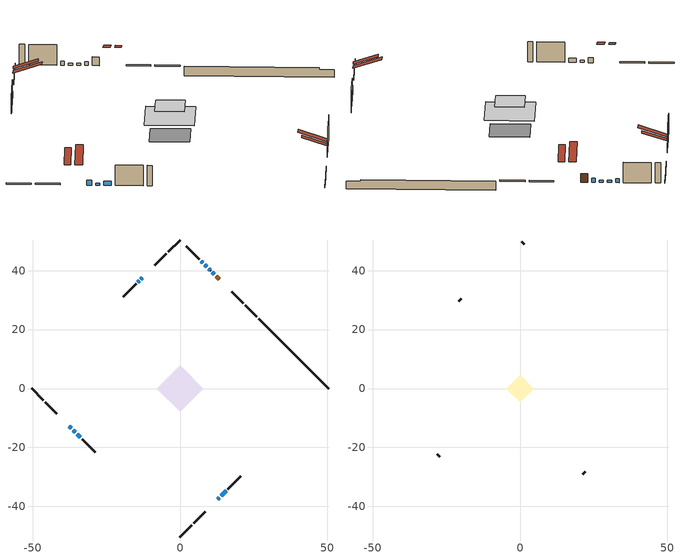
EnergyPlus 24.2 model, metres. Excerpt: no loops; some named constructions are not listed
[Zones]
conditioned space
 floor adiabatic (AdiabaticFloorConstruction): -7.88,0 0,7.88 7.88,0 0,-7.88 z2.96
 floor foundation (Slab1 construction): -5.92,0.45 -0.45,5.92 5.92,-0.45 0.45,-5.92 z-1.69
 wall outside (RimJoist1 construction): 0,-50.38 3.98,-46.41 / -50.38,0 -46.41,-3.98 / 0,50.38 -3.98,46.41 / 26.06,24.32 22.08,28.3 z0.52:0.82
 wall outside (RimJoist2 construction): 4.63,-45.75 8.54,-41.85 / -45.75,-4.63 -41.85,-8.54 / -4.63,45.75 -8.54,41.85 / 21.43,28.96 17.52,32.86 z0.52:0.82
 wall outside (AdiabaticWallConstruction 1): 13.31,37.07 12.22,38.17 z0.52:2.55
 wall outside (AdiabaticWallConstruction): 11.56,38.82 11,39.38 / 7.76,42.62 7.2,43.18 z0.52:1.44; -37.63,-12.75 -36.82,-13.56 z0.52:1.69; 10.35,40.03 9.77,40.61 / 9.12,41.27 8.41,41.97 / -36.17,-14.22 -35.59,-14.79 z0.52:1; -34.93,-15.45 -33.78,-16.6 z0.52:1.51; 12.75,-37.63 13.26,-37.12 z0.52:1.74; -12.75,37.63 -13.24,37.14 z0.52:1.26; -13.89,36.49 -14.26,36.13 z0.52:2.02; 13.92,-36.46 15.61,-34.77 z0.52:1.94
 wall outside (Wall1 construction): 16.27,-34.12 20.68,-29.71 / -33.12,-17.26 -28.72,-21.67 / -14.91,35.47 -19.32,31.06 / 6.55,43.84 2.14,48.25 z0.52:5.4
 wall foundation (FoundationWall1 construction): 26.72,23.67,-1.69 26.72,23.67,0.52 48.02,2.37,0.52 48.02,2.37,0.14 50.38,0,0.14 50.38,0,-1.69
 window (WindowConstruction): 11.56,38.82 11,39.38 z0.52:1.43
 window (WindowConstruction 6): -37.63,-12.75 -36.82,-13.56 z0.52:1.69
 window (WindowConstruction 8): 10.35,40.03 9.77,40.61 z0.52:1
 window (WindowConstruction 9): 9.12,41.27 8.42,41.97 z0.52:1
 window (WindowConstruction 10): -36.17,-14.22 -35.59,-14.79 z0.52:1
 window (WindowConstruction 1): -34.93,-15.45 -33.78,-16.6 z0.52:1.51
 window (WindowConstruction 7): 12.75,-37.63 13.26,-37.12 z0.52:1.74
 window (WindowConstruction 2): 7.76,42.62 7.2,43.18 z0.52:1.43
 window (WindowConstruction 3): -12.75,37.63 -13.24,37.15 z0.52:1.26
 window (WindowConstruction 4): -13.89,36.49 -14.25,36.13 z0.52:2.02
 window (WindowConstruction 5): 13.92,-36.46 15.61,-34.77 z0.52:1.94
 door (Door): 13.31,37.07 12.22,38.17 z0.52:2.55
 ceiling adiabatic (AdiabaticFloorConstruction): 0,-7.88 7.88,0 0,7.88 -7.88,0 z2.96
 roof outside (Roof1 construction): 10.23,-40.15,5.4 6.3,-36.22,7.25 5.27,-37.26,7.25 9.19,-41.19,5.4; -40.15,-10.23,5.4 -36.22,-6.3,7.25 -37.26,-5.27,7.25 -41.19,-9.19,5.4; -10.23,40.15,5.4 -6.3,36.22,7.25 -5.27,37.26,7.25 -9.19,41.19,5.4; 15.83,34.55,5.4 11.9,30.62,7.25 12.94,29.59,7.25 16.87,33.52,5.4
attic - vented
 floor to conditioned space (Floor1 construction Reversed): -4.71,0 0,4.71 4.71,0 0,-4.71 z5.4
 wall outside (Wall3 construction): 21.33,-29.05 22.16,-28.23 / -28.06,-22.32 -27.24,-23.15 / -19.98,30.41 -20.8,29.58 / 1.48,48.9 0.66,49.73 z0.52:5.4
 roof outside (Roof2 construction): 12.1,-38.29,5.4 7.51,-33.7,7.56 6.3,-34.91,7.56 10.89,-39.5,5.4; -38.29,-12.1,5.4 -33.7,-7.51,7.56 -34.91,-6.3,7.56 -39.5,-10.89,5.4; -12.1,38.29,5.4 -7.51,33.7,7.56 -6.3,34.91,7.56 -10.89,39.5,5.4; 13.97,36.42,5.4 9.38,31.83,7.56 10.59,30.62,7.56 15.17,35.21,5.4
[Material] Roughness=Rough; Thermal Absorptance=0.9
Name | Thickness {m} | Conductivity {W/m-K} | Density {kg/m3} | Specific Heat {J/kg-K} | Solar Absorptance | Visible Absorptance
ceiling loosefill ins | 0.0846667 | 0.0480833 | 16.02 | 1046.75 | 0.7 | 0.7
ceiling stud and cavity | 0.1397 | 0.634682 | 65.682 | 1177.47 | 0.7 | 0.7
gypsum board | 0.0127 | 0.160291 | 801 | 837.4 | 0.6 | 0.6
[Construction]
Floor1 construction: ceiling loosefill ins, ceiling stud and cavity, gypsum board
[Schedule:Day:Interval]
interior lighting schedule day: No, 01:00, 0.108182, 04:00, 0.0901515, 05:00, 0.0991667, 06:00, 0.162273, 07:00, 0.270455, 08:00, 0.342576, 10:00, 0.369621, 11:00, 0.351591, 12:00, 0.333561, 13:00, 0.324545, 14:00, 0.31553, 15:00, 0.333561, 16:00, 0.369621, 17:00, 0.450758, 18:00, 0.585985, 19:00, 0.775303, 20:00, 0.955606, 21:00, 0.991667, 22:00, 0.712197, 23:00, 0.360606, 24:00, 0.162273
interior lighting schedule day 1: No, 01:00, 0.100909, 04:00, 0.0840909, 05:00, 0.0925, 06:00, 0.151364, 07:00, 0.252273, 08:00, 0.319545, 10:00, 0.344773, 11:00, 0.327955, 12:00, 0.311136, 13:00, 0.302727, 14:00, 0.294318, 15:00, 0.311136, 16:00, 0.344773, 17:00, 0.420455, 18:00, 0.546591, 19:00, 0.723182, 20:00, 0.891364, 21:00, 0.925, 22:00, 0.664318, 23:00, 0.336364, 24:00, 0.151364
interior lighting schedule day 2: No, 01:00, 0.0927273, 04:00, 0.0772727, 05:00, 0.085, 06:00, 0.139091, 07:00, 0.231818, 08:00, 0.293636, 10:00, 0.316818, 11:00, 0.301364, 12:00, 0.285909, 13:00, 0.278182, 14:00, 0.270455, 15:00, 0.285909, 16:00, 0.316818, 17:00, 0.386364, 18:00, 0.502273, 19:00, 0.664545, 20:00, 0.819091, 21:00, 0.85, 22:00, 0.610455, 23:00, 0.309091, 24:00, 0.139091
interior lighting schedule day 3: No, 01:00, 0.0845455, 04:00, 0.0704545, 05:00, 0.0775, 06:00, 0.126818, 07:00, 0.211364, 08:00, 0.267727, 10:00, 0.288864, 11:00, 0.274773, 12:00, 0.260682, 13:00, 0.253636, 14:00, 0.246591, 15:00, 0.260682, 16:00, 0.288864, 17:00, 0.352273, 18:00, 0.457955, 19:00, 0.605909, 20:00, 0.746818, 21:00, 0.775, 22:00, 0.556591, 23:00, 0.281818, 24:00, 0.126818
interior lighting schedule day 4: No, 01:00, 0.0763636, 04:00, 0.0636364, 05:00, 0.07, 06:00, 0.114545, 07:00, 0.190909, 08:00, 0.241818, 10:00, 0.260909, 11:00, 0.248182, 12:00, 0.235455, 13:00, 0.229091, 14:00, 0.222727, 15:00, 0.235455, 16:00, 0.260909, 17:00, 0.318182, 18:00, 0.413636, 19:00, 0.547273, 20:00, 0.674545, 21:00, 0.7, 22:00, 0.502727, 23:00, 0.254545, 24:00, 0.114545
interior lighting schedule day 5: No, 01:00, 0.0727273, 04:00, 0.0606061, 05:00, 0.0666667, 06:00, 0.109091, 07:00, 0.181818, 08:00, 0.230303, 10:00, 0.248485, 11:00, 0.236364, 12:00, 0.224242, 13:00, 0.218182, 14:00, 0.212121, 15:00, 0.224242, 16:00, 0.248485, 17:00, 0.30303, 18:00, 0.393939, 19:00, 0.521212, 20:00, 0.642424, 21:00, 0.666667, 22:00, 0.478788, 23:00, 0.242424, 24:00, 0.109091
interior lighting schedule day 6: No, 01:00, 0.0745455, 04:00, 0.0621212, 05:00, 0.0683333, 06:00, 0.111818, 07:00, 0.186364, 08:00, 0.236061, 10:00, 0.254697, 11:00, 0.242273, 12:00, 0.229848, 13:00, 0.223636, 14:00, 0.217424, 15:00, 0.229848, 16:00, 0.254697, 17:00, 0.310606, 18:00, 0.403788, 19:00, 0.534242, 20:00, 0.658485, 21:00, 0.683333, 22:00, 0.490758, 23:00, 0.248485, 24:00, 0.111818
interior lighting schedule day 7: No, 01:00, 0.08, 04:00, 0.0666667, 05:00, 0.0733333, 06:00, 0.12, 07:00, 0.2, 08:00, 0.253333, 10:00, 0.273333, 11:00, 0.26, 12:00, 0.246667, 13:00, 0.24, 14:00, 0.233333, 15:00, 0.246667, 16:00, 0.273333, 17:00, 0.333333, 18:00, 0.433333, 19:00, 0.573333, 20:00, 0.706667, 21:00, 0.733333, 22:00, 0.526667, 23:00, 0.266667, 24:00, 0.12
interior lighting schedule day 8: No, 01:00, 0.0890909, 04:00, 0.0742424, 05:00, 0.0816667, 06:00, 0.133636, 07:00, 0.222727, 08:00, 0.282121, 10:00, 0.304394, 11:00, 0.289545, 12:00, 0.274697, 13:00, 0.267273, 14:00, 0.259848, 15:00, 0.274697, 16:00, 0.304394, 17:00, 0.371212, 18:00, 0.482576, 19:00, 0.638485, 20:00, 0.78697, 21:00, 0.816667, 22:00, 0.586515, 23:00, 0.29697, 24:00, 0.133636
interior lighting schedule day 9: No, 01:00, 0.0972727, 04:00, 0.0810606, 05:00, 0.0891667, 06:00, 0.145909, 07:00, 0.243182, 08:00, 0.30803, 10:00, 0.332348, 11:00, 0.316136, 12:00, 0.299924, 13:00, 0.291818, 14:00, 0.283712, 15:00, 0.299924, 16:00, 0.332348, 17:00, 0.405303, 18:00, 0.526894, 19:00, 0.697121, 20:00, 0.859242, 21:00, 0.891667, 22:00, 0.640379, 23:00, 0.324242, 24:00, 0.145909
interior lighting schedule day 10: No, 01:00, 0.105455, 04:00, 0.0878788, 05:00, 0.0966667, 06:00, 0.158182, 07:00, 0.263636, 08:00, 0.333939, 10:00, 0.360303, 11:00, 0.342727, 12:00, 0.325152, 13:00, 0.316364, 14:00, 0.307576, 15:00, 0.325152, 16:00, 0.360303, 17:00, 0.439394, 18:00, 0.571212, 19:00, 0.755758, 20:00, 0.931515, 21:00, 0.966667, 22:00, 0.694242, 23:00, 0.351515, 24:00, 0.158182
interior lighting schedule day 11: No, 01:00, 0.109091, 04:00, 0.0909091, 05:00, 0.1, 06:00, 0.163636, 07:00, 0.272727, 08:00, 0.345455, 10:00, 0.372727, 11:00, 0.354545, 12:00, 0.336364, 13:00, 0.327273, 14:00, 0.318182, 15:00, 0.336364, 16:00, 0.372727, 17:00, 0.454545, 18:00, 0.590909, 19:00, 0.781818, 20:00, 0.963636, 21:00, 1, 22:00, 0.718182, 23:00, 0.363636, 24:00, 0.163636
interior lighting schedule default day; occupants schedule default day; clothes dryer schedule default day; cooking range schedule default day; misc plug loads schedule default day; general water use schedule default day; heating setpoint default day; cooling setpoint default day; clothes dryer exhaust 0 schedule default day; cooling season schedule day; cooling season schedule day 2; cooling season schedule default day; exterior lighting schedule default day; natural vent schedule default day: No, 24:00, 0
occupants schedule day: No, 05:00, 0.426829, 06:00, 0.719512, 07:00, 1, 08:00, 0.670732, 09:00, 0.329268, 14:00, 0.170732, 15:00, 0.231707, 16:00, 0.329268, 17:00, 0.5, 18:00, 0.670732, 19:00, 0.829268, 21:00, 1, 22:00, 0.853659, 23:00, 0.646341, 24:00, 0.426829
clothes dryer schedule day; clothes dryer exhaust 0 schedule day: No, 01:00, 0.123457, 02:00, 0.0740741, 03:00, 0.0493827, 04:00, 0.0246914, 05:00, 0.0493827, 06:00, 0.0740741, 07:00, 0.197531, 08:00, 0.395062, 09:00, 0.592593, 10:00, 0.839506, 11:00, 0.962963, 12:00, 1, 13:00, 0.91358, 14:00, 0.82716, 15:00, 0.716049, 16:00, 0.753086, 17:00, 0.679012, 18:00, 0.666667, 20:00, 0.62963, 21:00, 0.641975, 22:00, 0.666667, 23:00, 0.54321, 24:00, 0.296296
cooking range schedule day: No, 05:00, 0.0597015, 06:00, 0.11194, 07:00, 0.171642, 08:00, 0.291045, 11:00, 0.343284, 12:00, 0.402985, 13:00, 0.462687, 14:00, 0.343284, 15:00, 0.291045, 16:00, 0.402985, 17:00, 0.567164, 18:00, 1, 19:00, 0.850746, 20:00, 0.432836, 21:00, 0.291045, 22:00, 0.231343, 23:00, 0.171642, 24:00, 0.11194
misc plug loads schedule day: No, 06:00, 0.705882, 07:00, 0.745098, 08:00, 0.803922, 15:00, 0.823529, 16:00, 0.862745, 17:00, 0.921569, 18:00, 0.980392, 19:00, 1, 20:00, 0.980392, 21:00, 0.941176, 22:00, 0.862745, 23:00, 0.784314, 24:00, 0.72549
general water use schedule day: No, 01:00, 0.315068, 03:00, 0.287671, 04:00, 0.342466, 05:00, 0.369863, 06:00, 0.520548, 07:00, 0.60274, 08:00, 0.534247, 10:00, 0.506849, 11:00, 0.465753, 14:00, 0.479452, 15:00, 0.534247, 16:00, 0.589041, 17:00, 0.69863, 18:00, 0.876712, 19:00, 0.890411, 20:00, 0.986301, 21:00, 1, 22:00, 0.863014, 23:00, 0.616438, 24:00, 0.465753
heating setpoint day: No, 07:00, 18, 23:00, 21, 24:00, 18
cooling setpoint day: No, 24:00, 25
cooling season schedule day 1: No, 24:00, 1
exterior lighting schedule day: No, 01:00, 0.566667, 03:00, 0.524167, 05:00, 0.495833, 06:00, 0.5525, 07:00, 0.623333, 08:00, 0.580833, 09:00, 0.439167, 10:00, 0.354167, 12:00, 0.34, 13:00, 0.354167, 14:00, 0.396667, 15:00, 0.425, 16:00, 0.495833, 17:00, 0.623333, 18:00, 0.793333, 19:00, 0.906667, 20:00, 0.963333, 21:00, 0.991667, 22:00, 0.920833, 23:00, 0.793333, 24:00, 0.665833
exterior lighting schedule day 1: No, 01:00, 0.528571, 03:00, 0.488929, 05:00, 0.4625, 06:00, 0.515357, 07:00, 0.581429, 08:00, 0.541786, 09:00, 0.409643, 10:00, 0.330357, 12:00, 0.317143, 13:00, 0.330357, 14:00, 0.37, 15:00, 0.396429, 16:00, 0.4625, 17:00, 0.581429, 18:00, 0.74, 19:00, 0.845714, 20:00, 0.898571, 21:00, 0.925, 22:00, 0.858929, 23:00, 0.74, 24:00, 0.621071
exterior lighting schedule day 10: No, 01:00, 0.552381, 03:00, 0.510952, 05:00, 0.483333, 06:00, 0.538571, 07:00, 0.607619, 08:00, 0.56619, 09:00, 0.428095, 10:00, 0.345238, 12:00, 0.331429, 13:00, 0.345238, 14:00, 0.386667, 15:00, 0.414286, 16:00, 0.483333, 17:00, 0.607619, 18:00, 0.773333, 19:00, 0.88381, 20:00, 0.939048, 21:00, 0.966667, 22:00, 0.897619, 23:00, 0.773333, 24:00, 0.649048
exterior lighting schedule day 11: No, 01:00, 0.571429, 03:00, 0.528571, 05:00, 0.5, 06:00, 0.557143, 07:00, 0.628571, 08:00, 0.585714, 09:00, 0.442857, 10:00, 0.357143, 12:00, 0.342857, 13:00, 0.357143, 14:00, 0.4, 15:00, 0.428571, 16:00, 0.5, 17:00, 0.628571, 18:00, 0.8, 19:00, 0.914286, 20:00, 0.971429, 21:00, 1, 22:00, 0.928571, 23:00, 0.8, 24:00, 0.671429
exterior lighting schedule day 2: No, 01:00, 0.485714, 03:00, 0.449286, 05:00, 0.425, 06:00, 0.473571, 07:00, 0.534286, 08:00, 0.497857, 09:00, 0.376429, 10:00, 0.303571, 12:00, 0.291429, 13:00, 0.303571, 14:00, 0.34, 15:00, 0.364286, 16:00, 0.425, 17:00, 0.534286, 18:00, 0.68, 19:00, 0.777143, 20:00, 0.825714, 21:00, 0.85, 22:00, 0.789286, 23:00, 0.68, 24:00, 0.570714
exterior lighting schedule day 3: No, 01:00, 0.442857, 03:00, 0.409643, 05:00, 0.3875, 06:00, 0.431786, 07:00, 0.487143, 08:00, 0.453929, 09:00, 0.343214, 10:00, 0.276786, 12:00, 0.265714, 13:00, 0.276786, 14:00, 0.31, 15:00, 0.332143, 16:00, 0.3875, 17:00, 0.487143, 18:00, 0.62, 19:00, 0.708571, 20:00, 0.752857, 21:00, 0.775, 22:00, 0.719643, 23:00, 0.62, 24:00, 0.520357
exterior lighting schedule day 4: No, 01:00, 0.4, 03:00, 0.37, 05:00, 0.35, 06:00, 0.39, 07:00, 0.44, 08:00, 0.41, 09:00, 0.31, 10:00, 0.25, 12:00, 0.24, 13:00, 0.25, 14:00, 0.28, 15:00, 0.3, 16:00, 0.35, 17:00, 0.44, 18:00, 0.56, 19:00, 0.64, 20:00, 0.68, 21:00, 0.7, 22:00, 0.65, 23:00, 0.56, 24:00, 0.47
exterior lighting schedule day 5: No, 01:00, 0.380952, 03:00, 0.352381, 05:00, 0.333333, 06:00, 0.371429, 07:00, 0.419048, 08:00, 0.390476, 09:00, 0.295238, 10:00, 0.238095, 12:00, 0.228571, 13:00, 0.238095, 14:00, 0.266667, 15:00, 0.285714, 16:00, 0.333333, 17:00, 0.419048, 18:00, 0.533333, 19:00, 0.609524, 20:00, 0.647619, 21:00, 0.666667, 22:00, 0.619048, 23:00, 0.533333, 24:00, 0.447619
exterior lighting schedule day 6: No, 01:00, 0.390476, 03:00, 0.36119, 05:00, 0.341667, 06:00, 0.380714, 07:00, 0.429524, 08:00, 0.400238, 09:00, 0.302619, 10:00, 0.244048, 12:00, 0.234286, 13:00, 0.244048, 14:00, 0.273333, 15:00, 0.292857, 16:00, 0.341667, 17:00, 0.429524, 18:00, 0.546667, 19:00, 0.624762, 20:00, 0.66381, 21:00, 0.683333, 22:00, 0.634524, 23:00, 0.546667, 24:00, 0.45881
exterior lighting schedule day 7: No, 01:00, 0.419048, 03:00, 0.387619, 05:00, 0.366667, 06:00, 0.408571, 07:00, 0.460952, 08:00, 0.429524, 09:00, 0.324762, 10:00, 0.261905, 12:00, 0.251429, 13:00, 0.261905, 14:00, 0.293333, 15:00, 0.314286, 16:00, 0.366667, 17:00, 0.460952, 18:00, 0.586667, 19:00, 0.670476, 20:00, 0.712381, 21:00, 0.733333, 22:00, 0.680952, 23:00, 0.586667, 24:00, 0.492381
exterior lighting schedule day 8: No, 01:00, 0.466667, 03:00, 0.431667, 05:00, 0.408333, 06:00, 0.455, 07:00, 0.513333, 08:00, 0.478333, 09:00, 0.361667, 10:00, 0.291667, 12:00, 0.28, 13:00, 0.291667, 14:00, 0.326667, 15:00, 0.35, 16:00, 0.408333, 17:00, 0.513333, 18:00, 0.653333, 19:00, 0.746667, 20:00, 0.793333, 21:00, 0.816667, 22:00, 0.758333, 23:00, 0.653333, 24:00, 0.548333
exterior lighting schedule day 9: No, 01:00, 0.509524, 03:00, 0.47131, 05:00, 0.445833, 06:00, 0.496786, 07:00, 0.560476, 08:00, 0.522262, 09:00, 0.394881, 10:00, 0.318452, 12:00, 0.305714, 13:00, 0.318452, 14:00, 0.356667, 15:00, 0.382143, 16:00, 0.445833, 17:00, 0.560476, 18:00, 0.713333, 19:00, 0.815238, 20:00, 0.86619, 21:00, 0.891667, 22:00, 0.827976, 23:00, 0.713333, 24:00, 0.59869
[Schedule:Week:Daily]
heating setpoint Week Rule - Jan1-Dec31: heating setpoint day, heating setpoint day, heating setpoint day, heating setpoint day, heating setpoint day, heating setpoint day, heating setpoint day, heating setpoint default day, heating setpoint default day, heating setpoint default day, heating setpoint default day, heating setpoint default day
cooling season schedule Week Rule - May27-Jun2: cooling season schedule day, cooling season schedule day, cooling season schedule day, cooling season schedule day, cooling season schedule day, cooling season schedule day 1, cooling season schedule day 1, cooling season schedule default day, cooling season schedule default day, cooling season schedule default day, cooling season schedule default day, cooling season schedule default day
cooling season schedule Week Rule - Jun3-Aug25: cooling season schedule day 1, cooling season schedule day 1, cooling season schedule day 1, cooling season schedule day 1, cooling season schedule day 1, cooling season schedule day 1, cooling season schedule day 1, cooling season schedule default day, cooling season schedule default day, cooling season schedule default day, cooling season schedule default day, cooling season schedule default day
cooling season schedule Week Rule - Aug26-Sep1: cooling season schedule day 1, cooling season schedule day 1, cooling season schedule day 1, cooling season schedule day 1, cooling season schedule day 1, cooling season schedule day 1, cooling season schedule day 2, cooling season schedule default day, cooling season schedule default day, cooling season schedule default day, cooling season schedule default day, cooling season schedule default day
cooling season schedule Week Rule - Sep2-Dec31: cooling season schedule day 2, cooling season schedule day 2, cooling season schedule day 2, cooling season schedule day 2, cooling season schedule day 2, cooling season schedule day 2, cooling season schedule day 2, cooling season schedule default day, cooling season schedule default day, cooling season schedule default day, cooling season schedule default day, cooling season schedule default day
exterior lighting schedule Week Rule - Oct7-Oct27: exterior lighting schedule day 9, exterior lighting schedule day 9, exterior lighting schedule day 9, exterior lighting schedule day 9, exterior lighting schedule day 9, exterior lighting schedule day 9, exterior lighting schedule day 9, exterior lighting schedule default day, exterior lighting schedule default day, exterior lighting schedule default day, exterior lighting schedule default day, exterior lighting schedule default day
exterior lighting schedule Week Rule - Oct28-Nov3: exterior lighting schedule day 9, exterior lighting schedule day 9, exterior lighting schedule day 9, exterior lighting schedule day 9, exterior lighting schedule day 10, exterior lighting schedule day 10, exterior lighting schedule day 10, exterior lighting schedule default day, exterior lighting schedule default day, exterior lighting schedule default day, exterior lighting schedule default day, exterior lighting schedule default day
exterior lighting schedule Week Rule - Nov4-Nov24: exterior lighting schedule day 10, exterior lighting schedule day 10, exterior lighting schedule day 10, exterior lighting schedule day 10, exterior lighting schedule day 10, exterior lighting schedule day 10, exterior lighting schedule day 10, exterior lighting schedule default day, exterior lighting schedule default day, exterior lighting schedule default day, exterior lighting schedule default day, exterior lighting schedule default day
exterior lighting schedule Week Rule - Nov25-Dec1: exterior lighting schedule day 10, exterior lighting schedule day 10, exterior lighting schedule day 10, exterior lighting schedule day 10, exterior lighting schedule day 10, exterior lighting schedule day 10, exterior lighting schedule day 11, exterior lighting schedule default day, exterior lighting schedule default day, exterior lighting schedule default day, exterior lighting schedule default day, exterior lighting schedule default day
exterior lighting schedule Week Rule - Dec2-Dec31: exterior lighting schedule day 11, exterior lighting schedule day 11, exterior lighting schedule day 11, exterior lighting schedule day 11, exterior lighting schedule day 11, exterior lighting schedule day 11, exterior lighting schedule day 11, exterior lighting schedule default day, exterior lighting schedule default day, exterior lighting schedule default day, exterior lighting schedule default day, exterior lighting schedule default day
natural vent schedule Week Rule - Jan1-Dec31: natural vent schedule default day, natural vent schedule default day, natural vent schedule default day, natural vent schedule default day, natural vent schedule default day, natural vent schedule default day, natural vent schedule default day, natural vent schedule default day, natural vent schedule default day, natural vent schedule default day, natural vent schedule default day, natural vent schedule default day
